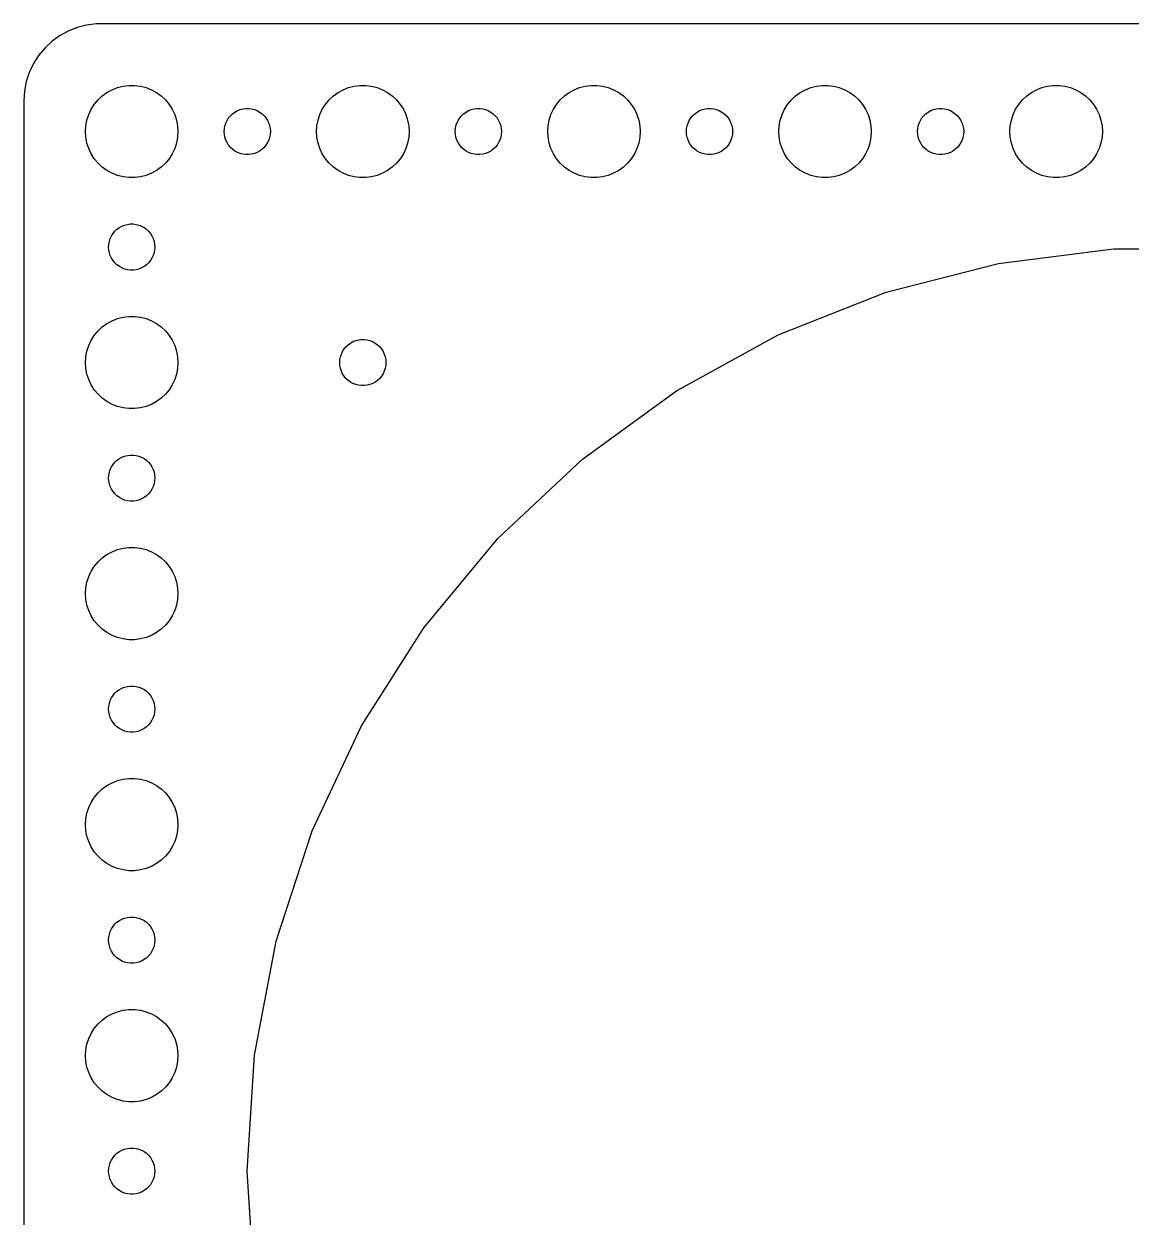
# Model space of a CAD drawing. Header units: metres. Extents: x -74 to 74, y -74 to 74.
# Drawn here: x -74.5 to -2.6, y -3 to 74.5 of the extents above; entities that cross this region are included whole.
import ezdxf

# ---------------------------------------------------------------- set-up
doc = ezdxf.new("R2010")
doc.units = ezdxf.units.M

msp = doc.modelspace()

# ---------------------------------------------------------------- linework, layer by layer
for p, q in [((-70.4369, 74.4114), (-71.0451, 74.2553)), ((-69.8139, 74.4901), (-70.4369, 74.4114)), ((69.8139, 74.4901), (-69.8139, 74.4901)), ((-72.1791, 73.7216), (-72.6871, 73.3526)), ((-71.6289, 74.0241), (-72.1791, 73.7216)), ((-71.0451, 74.2553), (-71.6289, 74.0241)), ((-73.1448, 72.9227), (-73.5451, 72.4389)), ((-72.6871, 73.3526), (-73.1448, 72.9227)), ((-73.5451, 72.4389), (-73.8815, 71.9088)), ((-74.1489, 71.3406), (-74.3429, 70.7434)), ((-73.8815, 71.9088), (-74.1489, 71.3406)), ((-74.3429, 70.7434), (-74.4606, 70.1267)), ((-74.4606, 70.1267), (-74.5, 69.5)), ((-69.6869, 69.5536), (-69.4123, 69.8115)), ((-69.4123, 69.8115), (-69.1075, 70.033)), ((-69.1075, 70.033), (-68.7773, 70.2145)), ((-68.7773, 70.2145), (-68.427, 70.3532)), ((-68.427, 70.3532), (-68.0621, 70.4469)), ((-68.0621, 70.4469), (-67.6884, 70.4941)), ((-67.6884, 70.4941), (-67.3116, 70.4941)), ((-67.3116, 70.4941), (-66.9379, 70.4469)), ((-66.9379, 70.4469), (-66.573, 70.3532)), ((-66.573, 70.3532), (-66.2227, 70.2145)), ((-66.2227, 70.2145), (-65.8925, 70.033)), ((-65.8925, 70.033), (-65.5877, 69.8115)), ((-65.5877, 69.8115), (-65.3131, 69.5536)), ((-54.6869, 69.5536), (-54.4123, 69.8115)), ((-54.4123, 69.8115), (-54.1075, 70.033)), ((-54.1075, 70.033), (-53.7773, 70.2145)), ((-53.7773, 70.2145), (-53.427, 70.3532)), ((-53.427, 70.3532), (-53.0621, 70.4469)), ((-53.0621, 70.4469), (-52.6884, 70.4941)), ((-52.6884, 70.4941), (-52.3116, 70.4941)), ((-52.3116, 70.4941), (-51.9379, 70.4469)), ((-51.9379, 70.4469), (-51.5729, 70.3532)), ((-51.5729, 70.3532), (-51.2227, 70.2145)), ((-51.2227, 70.2145), (-50.8925, 70.033)), ((-50.8925, 70.033), (-50.5877, 69.8115)), ((-50.5877, 69.8115), (-50.3131, 69.5536)), ((-39.6869, 69.5536), (-39.4123, 69.8115)), ((-39.4123, 69.8115), (-39.1075, 70.033)), ((-39.1075, 70.033), (-38.7773, 70.2145)), ((-38.7773, 70.2145), (-38.427, 70.3532)), ((-38.427, 70.3532), (-38.0621, 70.4469)), ((-38.0621, 70.4469), (-37.6884, 70.4941)), ((-37.6884, 70.4941), (-37.3116, 70.4941)), ((-37.3116, 70.4941), (-36.9379, 70.4469)), ((-36.9379, 70.4469), (-36.5729, 70.3532)), ((-36.5729, 70.3532), (-36.2227, 70.2145)), ((-36.2227, 70.2145), (-35.8925, 70.033)), ((-35.8925, 70.033), (-35.5877, 69.8115)), ((-35.5877, 69.8115), (-35.3131, 69.5536)), ((-24.6869, 69.5536), (-24.4123, 69.8115)), ((-24.4123, 69.8115), (-24.1075, 70.033)), ((-24.1075, 70.033), (-23.7773, 70.2145)), ((-23.7773, 70.2145), (-23.427, 70.3532)), ((-23.427, 70.3532), (-23.0621, 70.4469)), ((-23.0621, 70.4469), (-22.6884, 70.4941)), ((-22.6884, 70.4941), (-22.3116, 70.4941)), ((-22.3116, 70.4941), (-21.9379, 70.4469)), ((-21.9379, 70.4469), (-21.5729, 70.3532)), ((-21.5729, 70.3532), (-21.2227, 70.2145)), ((-21.2227, 70.2145), (-20.8925, 70.033)), ((-20.8925, 70.033), (-20.5877, 69.8115)), ((-20.5877, 69.8115), (-20.3131, 69.5536)), ((-9.6869, 69.5536), (-9.41226, 69.8115)), ((-9.41226, 69.8115), (-9.10747, 70.033)), ((-9.10747, 70.033), (-8.77733, 70.2145)), ((-8.77733, 70.2145), (-8.42705, 70.3532)), ((-8.42705, 70.3532), (-8.06213, 70.4469)), ((-8.06213, 70.4469), (-7.68837, 70.4941)), ((-7.68837, 70.4941), (-7.31161, 70.4941)), ((-7.31161, 70.4941), (-6.93785, 70.4469)), ((-6.93785, 70.4469), (-6.57294, 70.3532)), ((-6.57294, 70.3532), (-6.22266, 70.2145)), ((-6.22266, 70.2145), (-5.89252, 70.033)), ((-5.89252, 70.033), (-5.58772, 69.8115)), ((-5.58772, 69.8115), (-5.31308, 69.5536)), ((-74.5, 69.5), (-74.5, -69.5)), ((-70.1289, 68.9453), (-69.927, 69.2634)), ((-69.927, 69.2634), (-69.6869, 69.5536)), ((-65.3131, 69.5536), (-65.073, 69.2634)), ((-65.073, 69.2634), (-64.8711, 68.9453)), ((-60.4635, 68.9266), (-60.2811, 68.9734)), ((-60.2811, 68.9734), (-60.0942, 68.997)), ((-60.0942, 68.997), (-59.9058, 68.997)), ((-59.9058, 68.997), (-59.7189, 68.9734)), ((-59.7189, 68.9734), (-59.5365, 68.9266)), ((-55.1289, 68.9453), (-54.927, 69.2634)), ((-54.927, 69.2634), (-54.6869, 69.5536)), ((-50.3131, 69.5536), (-50.0729, 69.2634)), ((-50.0729, 69.2634), (-49.8711, 68.9453)), ((-45.4635, 68.9266), (-45.2811, 68.9734)), ((-45.2811, 68.9734), (-45.0942, 68.997)), ((-45.0942, 68.997), (-44.9058, 68.997)), ((-44.9058, 68.997), (-44.7189, 68.9734)), ((-44.7189, 68.9734), (-44.5365, 68.9266)), ((-40.1289, 68.9453), (-39.927, 69.2634)), ((-39.927, 69.2634), (-39.6869, 69.5536)), ((-35.3131, 69.5536), (-35.0729, 69.2634)), ((-35.0729, 69.2634), (-34.8711, 68.9453)), ((-30.4635, 68.9266), (-30.2811, 68.9734)), ((-30.2811, 68.9734), (-30.0942, 68.997)), ((-30.0942, 68.997), (-29.9058, 68.997)), ((-29.9058, 68.997), (-29.7189, 68.9734)), ((-29.7189, 68.9734), (-29.5365, 68.9266)), ((-25.1289, 68.9453), (-24.927, 69.2634)), ((-24.927, 69.2634), (-24.6869, 69.5536)), ((-20.3131, 69.5536), (-20.0729, 69.2634)), ((-20.0729, 69.2634), (-19.8711, 68.9453)), ((-15.4635, 68.9266), (-15.2811, 68.9734)), ((-15.2811, 68.9734), (-15.0942, 68.997)), ((-15.0942, 68.997), (-14.9058, 68.997)), ((-14.9058, 68.997), (-14.7189, 68.9734)), ((-14.7189, 68.9734), (-14.5365, 68.9266)), ((-10.1289, 68.9453), (-9.92705, 69.2634)), ((-9.92705, 69.2634), (-9.6869, 69.5536)), ((-5.31308, 69.5536), (-5.07294, 69.2634)), ((-5.07294, 69.2634), (-4.87108, 68.9453)), ((-70.4763, 67.876), (-70.4057, 68.2461)), ((-70.4057, 68.2461), (-70.2893, 68.6044)), ((-70.2893, 68.6044), (-70.1289, 68.9453)), ((-64.8711, 68.9453), (-64.7107, 68.6044)), ((-64.7107, 68.6044), (-64.5943, 68.2461)), ((-64.5943, 68.2461), (-64.5237, 67.876)), ((-61.3947, 68.0522), (-61.3145, 68.2226)), ((-61.3145, 68.2226), (-61.2135, 68.3817)), ((-61.2135, 68.3817), (-61.0934, 68.5268)), ((-61.0934, 68.5268), (-60.9561, 68.6558)), ((-60.9561, 68.6558), (-60.8037, 68.7665)), ((-60.8037, 68.7665), (-60.6387, 68.8572)), ((-60.6387, 68.8572), (-60.4635, 68.9266)), ((-59.5365, 68.9266), (-59.3613, 68.8572)), ((-59.3613, 68.8572), (-59.1963, 68.7665)), ((-59.1963, 68.7665), (-59.0439, 68.6558)), ((-59.0439, 68.6558), (-58.9065, 68.5268)), ((-58.9065, 68.5268), (-58.7865, 68.3817)), ((-58.7865, 68.3817), (-58.6855, 68.2226)), ((-58.6855, 68.2226), (-58.6053, 68.0522)), ((-55.4763, 67.876), (-55.4057, 68.2461)), ((-55.4057, 68.2461), (-55.2893, 68.6044)), ((-55.2893, 68.6044), (-55.1289, 68.9453)), ((-49.8711, 68.9453), (-49.7107, 68.6044)), ((-49.7107, 68.6044), (-49.5942, 68.2461)), ((-49.5942, 68.2461), (-49.5237, 67.876)), ((-46.3947, 68.0522), (-46.3145, 68.2226)), ((-46.3145, 68.2226), (-46.2135, 68.3817)), ((-46.2135, 68.3817), (-46.0934, 68.5268)), ((-46.0934, 68.5268), (-45.9561, 68.6558)), ((-45.9561, 68.6558), (-45.8037, 68.7665)), ((-45.8037, 68.7665), (-45.6387, 68.8572)), ((-45.6387, 68.8572), (-45.4635, 68.9266)), ((-44.5365, 68.9266), (-44.3613, 68.8572)), ((-44.3613, 68.8572), (-44.1963, 68.7665)), ((-44.1963, 68.7665), (-44.0439, 68.6558)), ((-44.0439, 68.6558), (-43.9065, 68.5268)), ((-43.9065, 68.5268), (-43.7865, 68.3817)), ((-43.7865, 68.3817), (-43.6855, 68.2226)), ((-43.6855, 68.2226), (-43.6053, 68.0522)), ((-40.4763, 67.876), (-40.4057, 68.2461)), ((-40.4057, 68.2461), (-40.2893, 68.6044)), ((-40.2893, 68.6044), (-40.1289, 68.9453)), ((-34.8711, 68.9453), (-34.7107, 68.6044)), ((-34.7107, 68.6044), (-34.5942, 68.2461)), ((-34.5942, 68.2461), (-34.5237, 67.876)), ((-31.3947, 68.0522), (-31.3145, 68.2226)), ((-31.3145, 68.2226), (-31.2135, 68.3817)), ((-31.2135, 68.3817), (-31.0934, 68.5268)), ((-31.0934, 68.5268), (-30.9561, 68.6558)), ((-30.9561, 68.6558), (-30.8037, 68.7665)), ((-30.8037, 68.7665), (-30.6387, 68.8572)), ((-30.6387, 68.8572), (-30.4635, 68.9266)), ((-29.5365, 68.9266), (-29.3613, 68.8572)), ((-29.3613, 68.8572), (-29.1963, 68.7665)), ((-29.1963, 68.7665), (-29.0439, 68.6558)), ((-29.0439, 68.6558), (-28.9065, 68.5268)), ((-28.9065, 68.5268), (-28.7865, 68.3817)), ((-28.7865, 68.3817), (-28.6855, 68.2226)), ((-28.6855, 68.2226), (-28.6053, 68.0522)), ((-25.4763, 67.876), (-25.4057, 68.2461)), ((-25.4057, 68.2461), (-25.2893, 68.6044)), ((-25.2893, 68.6044), (-25.1289, 68.9453)), ((-19.8711, 68.9453), (-19.7107, 68.6044)), ((-19.7107, 68.6044), (-19.5942, 68.2461)), ((-19.5942, 68.2461), (-19.5237, 67.876)), ((-16.3947, 68.0522), (-16.3145, 68.2226)), ((-16.3145, 68.2226), (-16.2135, 68.3817)), ((-16.2135, 68.3817), (-16.0934, 68.5268)), ((-16.0934, 68.5268), (-15.9561, 68.6558)), ((-15.9561, 68.6558), (-15.8037, 68.7665)), ((-15.8037, 68.7665), (-15.6387, 68.8572)), ((-15.6387, 68.8572), (-15.4635, 68.9266)), ((-14.5365, 68.9266), (-14.3613, 68.8572)), ((-14.3613, 68.8572), (-14.1963, 68.7665)), ((-14.1963, 68.7665), (-14.0439, 68.6558)), ((-14.0439, 68.6558), (-13.9065, 68.5268)), ((-13.9065, 68.5268), (-13.7865, 68.3817)), ((-13.7865, 68.3817), (-13.6855, 68.2226)), ((-13.6855, 68.2226), (-13.6053, 68.0522)), ((-10.4763, 67.876), (-10.4057, 68.2461)), ((-10.4057, 68.2461), (-10.2893, 68.6044)), ((-10.2893, 68.6044), (-10.1289, 68.9453)), ((-4.87108, 68.9453), (-4.71066, 68.6044)), ((-4.71066, 68.6044), (-4.59424, 68.2461)), ((-4.59424, 68.2461), (-4.52365, 67.876)), ((-70.5, 67.5), (-70.4763, 67.876)), ((-70.4763, 67.124), (-70.5, 67.5)), ((-64.5237, 67.876), (-64.5, 67.5)), ((-64.5, 67.5), (-64.5237, 67.124)), ((-61.5, 67.5), (-61.4882, 67.688)), ((-61.4882, 67.312), (-61.5, 67.5)), ((-61.4882, 67.688), (-61.4529, 67.873)), ((-61.4529, 67.873), (-61.3947, 68.0522)), ((-58.6053, 68.0522), (-58.5471, 67.873)), ((-58.5471, 67.873), (-58.5118, 67.688)), ((-58.5118, 67.688), (-58.5, 67.5)), ((-58.5, 67.5), (-58.5118, 67.312)), ((-55.5, 67.5), (-55.4763, 67.876)), ((-55.4763, 67.124), (-55.5, 67.5)), ((-49.5237, 67.876), (-49.5, 67.5)), ((-49.5, 67.5), (-49.5237, 67.124)), ((-46.5, 67.5), (-46.4882, 67.688)), ((-46.4882, 67.312), (-46.5, 67.5)), ((-46.4882, 67.688), (-46.4529, 67.873)), ((-46.4529, 67.873), (-46.3947, 68.0522)), ((-43.6053, 68.0522), (-43.5471, 67.873)), ((-43.5471, 67.873), (-43.5118, 67.688)), ((-43.5118, 67.688), (-43.5, 67.5)), ((-43.5, 67.5), (-43.5118, 67.312)), ((-40.5, 67.5), (-40.4763, 67.876)), ((-40.4763, 67.124), (-40.5, 67.5)), ((-34.5237, 67.876), (-34.5, 67.5)), ((-34.5, 67.5), (-34.5237, 67.124)), ((-31.5, 67.5), (-31.4882, 67.688)), ((-31.4882, 67.312), (-31.5, 67.5)), ((-31.4882, 67.688), (-31.4529, 67.873)), ((-31.4529, 67.873), (-31.3947, 68.0522)), ((-28.6053, 68.0522), (-28.5471, 67.873)), ((-28.5471, 67.873), (-28.5118, 67.688)), ((-28.5118, 67.688), (-28.5, 67.5)), ((-28.5, 67.5), (-28.5118, 67.312)), ((-25.5, 67.5), (-25.4763, 67.876)), ((-25.4763, 67.124), (-25.5, 67.5)), ((-19.5237, 67.876), (-19.5, 67.5)), ((-19.5, 67.5), (-19.5237, 67.124)), ((-16.5, 67.5), (-16.4882, 67.688)), ((-16.4882, 67.312), (-16.5, 67.5)), ((-16.4882, 67.688), (-16.4529, 67.873)), ((-16.4529, 67.873), (-16.3947, 68.0522)), ((-13.6053, 68.0522), (-13.5471, 67.873)), ((-13.5471, 67.873), (-13.5118, 67.688)), ((-13.5118, 67.688), (-13.5, 67.5)), ((-13.5, 67.5), (-13.5118, 67.312)), ((-10.5, 67.5), (-10.4763, 67.876)), ((-10.4763, 67.124), (-10.5, 67.5)), ((-4.52365, 67.876), (-4.5, 67.5)), ((-4.5, 67.5), (-4.52365, 67.124)), ((-70.4057, 66.7539), (-70.4763, 67.124)), ((-70.2893, 66.3956), (-70.4057, 66.7539)), ((-64.5943, 66.7539), (-64.7107, 66.3956)), ((-64.5237, 67.124), (-64.5943, 66.7539)), ((-61.4529, 67.127), (-61.4882, 67.312)), ((-61.3947, 66.9478), (-61.4529, 67.127)), ((-61.3145, 66.7774), (-61.3947, 66.9478)), ((-61.2135, 66.6183), (-61.3145, 66.7774)), ((-58.6855, 66.7774), (-58.7865, 66.6183)), ((-58.6053, 66.9478), (-58.6855, 66.7774)), ((-58.5471, 67.127), (-58.6053, 66.9478)), ((-58.5118, 67.312), (-58.5471, 67.127)), ((-55.4057, 66.7539), (-55.4763, 67.124)), ((-55.2893, 66.3956), (-55.4057, 66.7539)), ((-49.5942, 66.7539), (-49.7107, 66.3956)), ((-49.5237, 67.124), (-49.5942, 66.7539)), ((-46.4529, 67.127), (-46.4882, 67.312)), ((-46.3947, 66.9478), (-46.4529, 67.127)), ((-46.3145, 66.7774), (-46.3947, 66.9478)), ((-46.2135, 66.6183), (-46.3145, 66.7774)), ((-43.6855, 66.7774), (-43.7865, 66.6183)), ((-43.6053, 66.9478), (-43.6855, 66.7774)), ((-43.5471, 67.127), (-43.6053, 66.9478)), ((-43.5118, 67.312), (-43.5471, 67.127)), ((-40.4057, 66.7539), (-40.4763, 67.124)), ((-40.2893, 66.3956), (-40.4057, 66.7539)), ((-34.5942, 66.7539), (-34.7107, 66.3956)), ((-34.5237, 67.124), (-34.5942, 66.7539)), ((-31.4529, 67.127), (-31.4882, 67.312)), ((-31.3947, 66.9478), (-31.4529, 67.127)), ((-31.3145, 66.7774), (-31.3947, 66.9478)), ((-31.2135, 66.6183), (-31.3145, 66.7774)), ((-28.6855, 66.7774), (-28.7865, 66.6183)), ((-28.6053, 66.9478), (-28.6855, 66.7774)), ((-28.5471, 67.127), (-28.6053, 66.9478)), ((-28.5118, 67.312), (-28.5471, 67.127)), ((-25.4057, 66.7539), (-25.4763, 67.124)), ((-25.2893, 66.3956), (-25.4057, 66.7539)), ((-19.5942, 66.7539), (-19.7107, 66.3956)), ((-19.5237, 67.124), (-19.5942, 66.7539)), ((-16.4529, 67.127), (-16.4882, 67.312)), ((-16.3947, 66.9478), (-16.4529, 67.127)), ((-16.3145, 66.7774), (-16.3947, 66.9478)), ((-16.2135, 66.6183), (-16.3145, 66.7774)), ((-13.6855, 66.7774), (-13.7865, 66.6183)), ((-13.6053, 66.9478), (-13.6855, 66.7774)), ((-13.5471, 67.127), (-13.6053, 66.9478)), ((-13.5118, 67.312), (-13.5471, 67.127)), ((-10.4057, 66.7539), (-10.4763, 67.124)), ((-10.2893, 66.3956), (-10.4057, 66.7539)), ((-4.59424, 66.7539), (-4.71066, 66.3956)), ((-4.52365, 67.124), (-4.59424, 66.7539)), ((-70.1289, 66.0547), (-70.2893, 66.3956)), ((-69.927, 65.7366), (-70.1289, 66.0547)), ((-64.8711, 66.0547), (-65.073, 65.7366)), ((-64.7107, 66.3956), (-64.8711, 66.0547)), ((-61.0934, 66.4732), (-61.2135, 66.6183)), ((-60.9561, 66.3442), (-61.0934, 66.4732)), ((-60.8037, 66.2335), (-60.9561, 66.3442)), ((-60.6387, 66.1428), (-60.8037, 66.2335)), ((-60.4635, 66.0734), (-60.6387, 66.1428)), ((-60.2811, 66.0266), (-60.4635, 66.0734)), ((-60.0942, 66.003), (-60.2811, 66.0266)), ((-59.9058, 66.003), (-60.0942, 66.003)), ((-59.7189, 66.0266), (-59.9058, 66.003)), ((-59.5365, 66.0734), (-59.7189, 66.0266)), ((-59.3613, 66.1428), (-59.5365, 66.0734)), ((-59.1963, 66.2335), (-59.3613, 66.1428)), ((-59.0439, 66.3442), (-59.1963, 66.2335)), ((-58.9065, 66.4732), (-59.0439, 66.3442)), ((-58.7865, 66.6183), (-58.9065, 66.4732)), ((-55.1289, 66.0547), (-55.2893, 66.3956)), ((-54.927, 65.7366), (-55.1289, 66.0547)), ((-49.8711, 66.0547), (-50.0729, 65.7366)), ((-49.7107, 66.3956), (-49.8711, 66.0547)), ((-46.0934, 66.4732), (-46.2135, 66.6183)), ((-45.9561, 66.3442), (-46.0934, 66.4732)), ((-45.8037, 66.2335), (-45.9561, 66.3442)), ((-45.6387, 66.1428), (-45.8037, 66.2335)), ((-45.4635, 66.0734), (-45.6387, 66.1428)), ((-45.2811, 66.0266), (-45.4635, 66.0734)), ((-45.0942, 66.003), (-45.2811, 66.0266)), ((-44.9058, 66.003), (-45.0942, 66.003)), ((-44.7189, 66.0266), (-44.9058, 66.003)), ((-44.5365, 66.0734), (-44.7189, 66.0266)), ((-44.3613, 66.1428), (-44.5365, 66.0734)), ((-44.1963, 66.2335), (-44.3613, 66.1428)), ((-44.0439, 66.3442), (-44.1963, 66.2335)), ((-43.9065, 66.4732), (-44.0439, 66.3442)), ((-43.7865, 66.6183), (-43.9065, 66.4732)), ((-40.1289, 66.0547), (-40.2893, 66.3956)), ((-39.927, 65.7366), (-40.1289, 66.0547)), ((-34.8711, 66.0547), (-35.0729, 65.7366)), ((-34.7107, 66.3956), (-34.8711, 66.0547)), ((-31.0934, 66.4732), (-31.2135, 66.6183)), ((-30.9561, 66.3442), (-31.0934, 66.4732)), ((-30.8037, 66.2335), (-30.9561, 66.3442)), ((-30.6387, 66.1428), (-30.8037, 66.2335)), ((-30.4635, 66.0734), (-30.6387, 66.1428)), ((-30.2811, 66.0266), (-30.4635, 66.0734)), ((-30.0942, 66.003), (-30.2811, 66.0266)), ((-29.9058, 66.003), (-30.0942, 66.003)), ((-29.7189, 66.0266), (-29.9058, 66.003)), ((-29.5365, 66.0734), (-29.7189, 66.0266)), ((-29.3613, 66.1428), (-29.5365, 66.0734)), ((-29.1963, 66.2335), (-29.3613, 66.1428)), ((-29.0439, 66.3442), (-29.1963, 66.2335)), ((-28.9065, 66.4732), (-29.0439, 66.3442)), ((-28.7865, 66.6183), (-28.9065, 66.4732)), ((-25.1289, 66.0547), (-25.2893, 66.3956)), ((-24.927, 65.7366), (-25.1289, 66.0547)), ((-19.8711, 66.0547), (-20.0729, 65.7366)), ((-19.7107, 66.3956), (-19.8711, 66.0547)), ((-16.0934, 66.4732), (-16.2135, 66.6183)), ((-15.9561, 66.3442), (-16.0934, 66.4732)), ((-15.8037, 66.2335), (-15.9561, 66.3442)), ((-15.6387, 66.1428), (-15.8037, 66.2335)), ((-15.4635, 66.0734), (-15.6387, 66.1428)), ((-15.2811, 66.0266), (-15.4635, 66.0734)), ((-15.0942, 66.003), (-15.2811, 66.0266)), ((-14.9058, 66.003), (-15.0942, 66.003)), ((-14.7189, 66.0266), (-14.9058, 66.003)), ((-14.5365, 66.0734), (-14.7189, 66.0266)), ((-14.3613, 66.1428), (-14.5365, 66.0734)), ((-14.1963, 66.2335), (-14.3613, 66.1428)), ((-14.0439, 66.3442), (-14.1963, 66.2335)), ((-13.9065, 66.4732), (-14.0439, 66.3442)), ((-13.7865, 66.6183), (-13.9065, 66.4732)), ((-10.1289, 66.0547), (-10.2893, 66.3956)), ((-9.92705, 65.7366), (-10.1289, 66.0547)), ((-4.87108, 66.0547), (-5.07294, 65.7366)), ((-4.71066, 66.3956), (-4.87108, 66.0547)), ((-69.6869, 65.4464), (-69.927, 65.7366)), ((-69.4123, 65.1885), (-69.6869, 65.4464)), ((-69.1075, 64.967), (-69.4123, 65.1885)), ((-65.5877, 65.1885), (-65.8925, 64.967)), ((-65.3131, 65.4464), (-65.5877, 65.1885)), ((-65.073, 65.7366), (-65.3131, 65.4464)), ((-54.6869, 65.4464), (-54.927, 65.7366)), ((-54.4123, 65.1885), (-54.6869, 65.4464)), ((-54.1075, 64.967), (-54.4123, 65.1885)), ((-50.5877, 65.1885), (-50.8925, 64.967)), ((-50.3131, 65.4464), (-50.5877, 65.1885)), ((-50.0729, 65.7366), (-50.3131, 65.4464)), ((-39.6869, 65.4464), (-39.927, 65.7366)), ((-39.4123, 65.1885), (-39.6869, 65.4464)), ((-39.1075, 64.967), (-39.4123, 65.1885)), ((-35.5877, 65.1885), (-35.8925, 64.967)), ((-35.3131, 65.4464), (-35.5877, 65.1885)), ((-35.0729, 65.7366), (-35.3131, 65.4464)), ((-24.6869, 65.4464), (-24.927, 65.7366)), ((-24.4123, 65.1885), (-24.6869, 65.4464)), ((-24.1075, 64.967), (-24.4123, 65.1885)), ((-20.5877, 65.1885), (-20.8925, 64.967)), ((-20.3131, 65.4464), (-20.5877, 65.1885)), ((-20.0729, 65.7366), (-20.3131, 65.4464)), ((-9.6869, 65.4464), (-9.92705, 65.7366)), ((-9.41226, 65.1885), (-9.6869, 65.4464)), ((-9.10747, 64.967), (-9.41226, 65.1885)), ((-5.58772, 65.1885), (-5.89252, 64.967)), ((-5.31308, 65.4464), (-5.58772, 65.1885)), ((-5.07294, 65.7366), (-5.31308, 65.4464)), ((-68.7773, 64.7855), (-69.1075, 64.967)), ((-68.427, 64.6468), (-68.7773, 64.7855)), ((-68.0621, 64.5531), (-68.427, 64.6468)), ((-67.6884, 64.5059), (-68.0621, 64.5531)), ((-67.3116, 64.5059), (-67.6884, 64.5059)), ((-66.9379, 64.5531), (-67.3116, 64.5059)), ((-66.573, 64.6468), (-66.9379, 64.5531)), ((-66.2227, 64.7855), (-66.573, 64.6468)), ((-65.8925, 64.967), (-66.2227, 64.7855)), ((-53.7773, 64.7855), (-54.1075, 64.967)), ((-53.427, 64.6468), (-53.7773, 64.7855)), ((-53.0621, 64.5531), (-53.427, 64.6468)), ((-52.6884, 64.5059), (-53.0621, 64.5531)), ((-52.3116, 64.5059), (-52.6884, 64.5059)), ((-51.9379, 64.5531), (-52.3116, 64.5059)), ((-51.5729, 64.6468), (-51.9379, 64.5531)), ((-51.2227, 64.7855), (-51.5729, 64.6468)), ((-50.8925, 64.967), (-51.2227, 64.7855)), ((-38.7773, 64.7855), (-39.1075, 64.967)), ((-38.427, 64.6468), (-38.7773, 64.7855)), ((-38.0621, 64.5531), (-38.427, 64.6468)), ((-37.6884, 64.5059), (-38.0621, 64.5531)), ((-37.3116, 64.5059), (-37.6884, 64.5059)), ((-36.9379, 64.5531), (-37.3116, 64.5059)), ((-36.5729, 64.6468), (-36.9379, 64.5531)), ((-36.2227, 64.7855), (-36.5729, 64.6468)), ((-35.8925, 64.967), (-36.2227, 64.7855)), ((-23.7773, 64.7855), (-24.1075, 64.967)), ((-23.427, 64.6468), (-23.7773, 64.7855)), ((-23.0621, 64.5531), (-23.427, 64.6468)), ((-22.6884, 64.5059), (-23.0621, 64.5531)), ((-22.3116, 64.5059), (-22.6884, 64.5059)), ((-21.9379, 64.5531), (-22.3116, 64.5059)), ((-21.5729, 64.6468), (-21.9379, 64.5531)), ((-21.2227, 64.7855), (-21.5729, 64.6468)), ((-20.8925, 64.967), (-21.2227, 64.7855)), ((-8.77733, 64.7855), (-9.10747, 64.967)), ((-8.42705, 64.6468), (-8.77733, 64.7855)), ((-8.06213, 64.5531), (-8.42705, 64.6468)), ((-7.68837, 64.5059), (-8.06213, 64.5531)), ((-7.31161, 64.5059), (-7.68837, 64.5059)), ((-6.93785, 64.5531), (-7.31161, 64.5059)), ((-6.57294, 64.6468), (-6.93785, 64.5531)), ((-6.22266, 64.7855), (-6.57294, 64.6468)), ((-5.89252, 64.967), (-6.22266, 64.7855)), ((-68.4561, 61.1558), (-68.3037, 61.2665)), ((-68.3037, 61.2665), (-68.1387, 61.3572)), ((-68.1387, 61.3572), (-67.9635, 61.4266)), ((-67.9635, 61.4266), (-67.7811, 61.4734)), ((-67.7811, 61.4734), (-67.5942, 61.497)), ((-67.5942, 61.497), (-67.4058, 61.497)), ((-67.4058, 61.497), (-67.2189, 61.4734)), ((-67.2189, 61.4734), (-67.0365, 61.4266)), ((-67.0365, 61.4266), (-66.8613, 61.3572)), ((-66.8613, 61.3572), (-66.6963, 61.2665)), ((-66.6963, 61.2665), (-66.5439, 61.1558)), ((-68.9529, 60.373), (-68.8947, 60.5522)), ((-68.8947, 60.5522), (-68.8145, 60.7226)), ((-68.8145, 60.7226), (-68.7135, 60.8817)), ((-68.7135, 60.8817), (-68.5934, 61.0268)), ((-68.5934, 61.0268), (-68.4561, 61.1558)), ((-66.5439, 61.1558), (-66.4065, 61.0268)), ((-66.4065, 61.0268), (-66.2865, 60.8817)), ((-66.2865, 60.8817), (-66.1855, 60.7226)), ((-66.1855, 60.7226), (-66.1053, 60.5522)), ((-66.1053, 60.5522), (-66.0471, 60.373)), ((-69, 60), (-68.9882, 60.188)), ((-68.9882, 59.812), (-69, 60)), ((-68.9882, 60.188), (-68.9529, 60.373)), ((-68.9529, 59.627), (-68.9882, 59.812)), ((-66.0471, 60.373), (-66.0118, 60.188)), ((-66.0118, 59.812), (-66.0471, 59.627)), ((-66.0118, 60.188), (-66, 60)), ((-66, 60), (-66.0118, 59.812)), ((-11.2429, 58.9372), (-3.76743, 59.8816)), ((-3.76743, 59.8816), (3.76743, 59.8816)), ((-68.8947, 59.4478), (-68.9529, 59.627)), ((-68.8145, 59.2774), (-68.8947, 59.4478)), ((-68.7135, 59.1183), (-68.8145, 59.2774)), ((-68.5934, 58.9732), (-68.7135, 59.1183)), ((-68.4561, 58.8442), (-68.5934, 58.9732)), ((-66.4065, 58.9732), (-66.5439, 58.8442)), ((-66.2865, 59.1183), (-66.4065, 58.9732)), ((-66.1855, 59.2774), (-66.2865, 59.1183)), ((-66.1053, 59.4478), (-66.1855, 59.2774)), ((-66.0471, 59.627), (-66.1053, 59.4478)), ((-18.541, 57.0634), (-11.2429, 58.9372)), ((-68.3037, 58.7335), (-68.4561, 58.8442)), ((-68.1387, 58.6428), (-68.3037, 58.7335)), ((-67.9635, 58.5734), (-68.1387, 58.6428)), ((-67.7811, 58.5266), (-67.9635, 58.5734)), ((-67.5942, 58.503), (-67.7811, 58.5266)), ((-67.4058, 58.503), (-67.5942, 58.503)), ((-67.2189, 58.5266), (-67.4058, 58.503)), ((-67.0365, 58.5734), (-67.2189, 58.5266)), ((-66.8613, 58.6428), (-67.0365, 58.5734)), ((-66.6963, 58.7335), (-66.8613, 58.6428)), ((-66.5439, 58.8442), (-66.6963, 58.7335)), ((-25.5468, 54.2896), (-18.541, 57.0634)), ((-69.4123, 54.8115), (-69.1075, 55.033)), ((-69.1075, 55.033), (-68.7773, 55.2145)), ((-68.7773, 55.2145), (-68.427, 55.3532)), ((-68.427, 55.3532), (-68.0621, 55.4469)), ((-68.0621, 55.4469), (-67.6884, 55.4941)), ((-67.6884, 55.4941), (-67.3116, 55.4941)), ((-67.3116, 55.4941), (-66.9379, 55.4469)), ((-66.9379, 55.4469), (-66.573, 55.3532)), ((-66.573, 55.3532), (-66.2227, 55.2145)), ((-66.2227, 55.2145), (-65.8925, 55.033)), ((-65.8925, 55.033), (-65.5877, 54.8115)), ((-70.1289, 53.9453), (-69.927, 54.2634)), ((-69.927, 54.2634), (-69.6869, 54.5536)), ((-69.6869, 54.5536), (-69.4123, 54.8115)), ((-65.5877, 54.8115), (-65.3131, 54.5536)), ((-65.3131, 54.5536), (-65.073, 54.2634)), ((-65.073, 54.2634), (-64.8711, 53.9453)), ((-32.1496, 50.6597), (-25.5468, 54.2896)), ((-70.4057, 53.2461), (-70.2893, 53.6044)), ((-70.2893, 53.6044), (-70.1289, 53.9453)), ((-64.8711, 53.9453), (-64.7107, 53.6044)), ((-64.7107, 53.6044), (-64.5943, 53.2461)), ((-53.7135, 53.3817), (-53.5934, 53.5268)), ((-53.5934, 53.5268), (-53.4561, 53.6558)), ((-53.4561, 53.6558), (-53.3037, 53.7665)), ((-53.3037, 53.7665), (-53.1387, 53.8572)), ((-53.1387, 53.8572), (-52.9635, 53.9266)), ((-52.9635, 53.9266), (-52.7811, 53.9734)), ((-52.7811, 53.9734), (-52.5942, 53.997)), ((-52.5942, 53.997), (-52.4058, 53.997)), ((-52.4058, 53.997), (-52.2189, 53.9734)), ((-52.2189, 53.9734), (-52.0365, 53.9266)), ((-52.0365, 53.9266), (-51.8613, 53.8572)), ((-51.8613, 53.8572), (-51.6963, 53.7665)), ((-51.6963, 53.7665), (-51.5439, 53.6558)), ((-51.5439, 53.6558), (-51.4065, 53.5268)), ((-51.4065, 53.5268), (-51.2865, 53.3817)), ((-70.5, 52.5), (-70.4763, 52.876)), ((-70.4763, 52.876), (-70.4057, 53.2461)), ((-64.5943, 53.2461), (-64.5237, 52.876)), ((-64.5237, 52.876), (-64.5, 52.5)), ((-54, 52.5), (-53.9882, 52.688)), ((-53.9882, 52.688), (-53.9529, 52.873)), ((-53.9529, 52.873), (-53.8947, 53.0522)), ((-53.8947, 53.0522), (-53.8145, 53.2226)), ((-53.8145, 53.2226), (-53.7135, 53.3817)), ((-51.2865, 53.3817), (-51.1855, 53.2226)), ((-51.1855, 53.2226), (-51.1053, 53.0522)), ((-51.1053, 53.0522), (-51.0471, 52.873)), ((-51.0471, 52.873), (-51.0118, 52.688)), ((-51.0118, 52.688), (-51, 52.5)), ((-70.4763, 52.124), (-70.5, 52.5)), ((-70.4057, 51.7539), (-70.4763, 52.124)), ((-64.5237, 52.124), (-64.5943, 51.7539)), ((-64.5, 52.5), (-64.5237, 52.124)), ((-53.9882, 52.312), (-54, 52.5)), ((-53.9529, 52.127), (-53.9882, 52.312)), ((-53.8947, 51.9478), (-53.9529, 52.127)), ((-53.8145, 51.7774), (-53.8947, 51.9478)), ((-51.1053, 51.9478), (-51.1855, 51.7774)), ((-51.0471, 52.127), (-51.1053, 51.9478)), ((-51.0118, 52.312), (-51.0471, 52.127)), ((-51, 52.5), (-51.0118, 52.312)), ((-70.2893, 51.3956), (-70.4057, 51.7539)), ((-70.1289, 51.0547), (-70.2893, 51.3956)), ((-64.7107, 51.3956), (-64.8711, 51.0547)), ((-64.5943, 51.7539), (-64.7107, 51.3956)), ((-53.7135, 51.6183), (-53.8145, 51.7774)), ((-53.5934, 51.4732), (-53.7135, 51.6183)), ((-53.4561, 51.3442), (-53.5934, 51.4732)), ((-53.3037, 51.2335), (-53.4561, 51.3442)), ((-53.1387, 51.1428), (-53.3037, 51.2335)), ((-52.9635, 51.0734), (-53.1387, 51.1428)), ((-51.8613, 51.1428), (-52.0365, 51.0734)), ((-51.6963, 51.2335), (-51.8613, 51.1428)), ((-51.5439, 51.3442), (-51.6963, 51.2335)), ((-51.4065, 51.4732), (-51.5439, 51.3442)), ((-51.2865, 51.6183), (-51.4065, 51.4732)), ((-51.1855, 51.7774), (-51.2865, 51.6183)), ((-69.927, 50.7366), (-70.1289, 51.0547)), ((-69.6869, 50.4464), (-69.927, 50.7366)), ((-69.4123, 50.1885), (-69.6869, 50.4464)), ((-65.3131, 50.4464), (-65.5877, 50.1885)), ((-65.073, 50.7366), (-65.3131, 50.4464)), ((-64.8711, 51.0547), (-65.073, 50.7366)), ((-52.7811, 51.0266), (-52.9635, 51.0734)), ((-52.5942, 51.003), (-52.7811, 51.0266)), ((-52.4058, 51.003), (-52.5942, 51.003)), ((-52.2189, 51.0266), (-52.4058, 51.003)), ((-52.0365, 51.0734), (-52.2189, 51.0266)), ((-38.2454, 46.2308), (-32.1496, 50.6597)), ((-69.1075, 49.967), (-69.4123, 50.1885)), ((-68.7773, 49.7855), (-69.1075, 49.967)), ((-68.427, 49.6468), (-68.7773, 49.7855)), ((-68.0621, 49.5531), (-68.427, 49.6468)), ((-66.573, 49.6468), (-66.9379, 49.5531)), ((-66.2227, 49.7855), (-66.573, 49.6468)), ((-65.8925, 49.967), (-66.2227, 49.7855)), ((-65.5877, 50.1885), (-65.8925, 49.967)), ((-67.6884, 49.5059), (-68.0621, 49.5531)), ((-67.3116, 49.5059), (-67.6884, 49.5059)), ((-66.9379, 49.5531), (-67.3116, 49.5059)), ((-67.7811, 46.4734), (-67.5942, 46.497)), ((-67.5942, 46.497), (-67.4058, 46.497)), ((-67.4058, 46.497), (-67.2189, 46.4734)), ((-68.8947, 45.5522), (-68.8145, 45.7226)), ((-68.8145, 45.7226), (-68.7135, 45.8817)), ((-68.7135, 45.8817), (-68.5934, 46.0268)), ((-68.5934, 46.0268), (-68.4561, 46.1558)), ((-68.4561, 46.1558), (-68.3037, 46.2665)), ((-68.3037, 46.2665), (-68.1387, 46.3572)), ((-68.1387, 46.3572), (-67.9635, 46.4266)), ((-67.9635, 46.4266), (-67.7811, 46.4734)), ((-67.2189, 46.4734), (-67.0365, 46.4266)), ((-67.0365, 46.4266), (-66.8613, 46.3572)), ((-66.8613, 46.3572), (-66.6963, 46.2665)), ((-66.6963, 46.2665), (-66.5439, 46.1558)), ((-66.5439, 46.1558), (-66.4065, 46.0268)), ((-66.4065, 46.0268), (-66.2865, 45.8817)), ((-66.2865, 45.8817), (-66.1855, 45.7226)), ((-66.1855, 45.7226), (-66.1053, 45.5522)), ((-43.7381, 41.0728), (-38.2454, 46.2308)), ((-69, 45), (-68.9882, 45.188)), ((-68.9882, 44.812), (-69, 45)), ((-68.9882, 45.188), (-68.9529, 45.373)), ((-68.9529, 45.373), (-68.8947, 45.5522)), ((-66.1053, 45.5522), (-66.0471, 45.373)), ((-66.0471, 45.373), (-66.0118, 45.188)), ((-66.0118, 45.188), (-66, 45)), ((-66, 45), (-66.0118, 44.812)), ((-68.9529, 44.627), (-68.9882, 44.812)), ((-68.8947, 44.4478), (-68.9529, 44.627)), ((-68.8145, 44.2774), (-68.8947, 44.4478)), ((-68.7135, 44.1183), (-68.8145, 44.2774)), ((-66.1855, 44.2774), (-66.2865, 44.1183)), ((-66.1053, 44.4478), (-66.1855, 44.2774)), ((-66.0471, 44.627), (-66.1053, 44.4478)), ((-66.0118, 44.812), (-66.0471, 44.627)), ((-68.5934, 43.9732), (-68.7135, 44.1183)), ((-68.4561, 43.8442), (-68.5934, 43.9732)), ((-68.3037, 43.7335), (-68.4561, 43.8442)), ((-68.1387, 43.6428), (-68.3037, 43.7335)), ((-67.9635, 43.5734), (-68.1387, 43.6428)), ((-67.7811, 43.5266), (-67.9635, 43.5734)), ((-67.5942, 43.503), (-67.7811, 43.5266)), ((-67.4058, 43.503), (-67.5942, 43.503)), ((-67.2189, 43.5266), (-67.4058, 43.503)), ((-67.0365, 43.5734), (-67.2189, 43.5266)), ((-66.8613, 43.6428), (-67.0365, 43.5734)), ((-66.6963, 43.7335), (-66.8613, 43.6428)), ((-66.5439, 43.8442), (-66.6963, 43.7335)), ((-66.4065, 43.9732), (-66.5439, 43.8442)), ((-66.2865, 44.1183), (-66.4065, 43.9732)), ((-48.541, 35.2671), (-43.7381, 41.0728)), ((-68.7773, 40.2145), (-68.427, 40.3532)), ((-68.427, 40.3532), (-68.0621, 40.4469)), ((-68.0621, 40.4469), (-67.6884, 40.4941)), ((-67.6884, 40.4941), (-67.3116, 40.4941)), ((-67.3116, 40.4941), (-66.9379, 40.4469)), ((-66.9379, 40.4469), (-66.573, 40.3532)), ((-66.573, 40.3532), (-66.2227, 40.2145)), ((-69.927, 39.2634), (-69.6869, 39.5536)), ((-69.6869, 39.5536), (-69.4123, 39.8115)), ((-69.4123, 39.8115), (-69.1075, 40.033)), ((-69.1075, 40.033), (-68.7773, 40.2145)), ((-66.2227, 40.2145), (-65.8925, 40.033)), ((-65.8925, 40.033), (-65.5877, 39.8115)), ((-65.5877, 39.8115), (-65.3131, 39.5536)), ((-65.3131, 39.5536), (-65.073, 39.2634)), ((-70.2893, 38.6044), (-70.1289, 38.9453)), ((-70.1289, 38.9453), (-69.927, 39.2634)), ((-65.073, 39.2634), (-64.8711, 38.9453)), ((-64.8711, 38.9453), (-64.7107, 38.6044)), ((-70.4763, 37.876), (-70.4057, 38.2461)), ((-70.4057, 38.2461), (-70.2893, 38.6044)), ((-64.7107, 38.6044), (-64.5943, 38.2461)), ((-64.5943, 38.2461), (-64.5237, 37.876)), ((-70.5, 37.5), (-70.4763, 37.876)), ((-70.4763, 37.124), (-70.5, 37.5)), ((-64.5237, 37.876), (-64.5, 37.5)), ((-64.5, 37.5), (-64.5237, 37.124)), ((-70.4057, 36.7539), (-70.4763, 37.124)), ((-70.2893, 36.3956), (-70.4057, 36.7539)), ((-64.5943, 36.7539), (-64.7107, 36.3956)), ((-64.5237, 37.124), (-64.5943, 36.7539)), ((-70.1289, 36.0547), (-70.2893, 36.3956)), ((-69.927, 35.7366), (-70.1289, 36.0547)), ((-69.6869, 35.4464), (-69.927, 35.7366)), ((-65.073, 35.7366), (-65.3131, 35.4464)), ((-64.8711, 36.0547), (-65.073, 35.7366)), ((-64.7107, 36.3956), (-64.8711, 36.0547)), ((-69.4123, 35.1885), (-69.6869, 35.4464)), ((-69.1075, 34.967), (-69.4123, 35.1885)), ((-68.7773, 34.7855), (-69.1075, 34.967)), ((-65.8925, 34.967), (-66.2227, 34.7855)), ((-65.5877, 35.1885), (-65.8925, 34.967)), ((-65.3131, 35.4464), (-65.5877, 35.1885)), ((-52.5784, 28.9052), (-48.541, 35.2671)), ((-68.427, 34.6468), (-68.7773, 34.7855)), ((-68.0621, 34.5531), (-68.427, 34.6468)), ((-67.6884, 34.5059), (-68.0621, 34.5531)), ((-67.3116, 34.5059), (-67.6884, 34.5059)), ((-66.9379, 34.5531), (-67.3116, 34.5059)), ((-66.573, 34.6468), (-66.9379, 34.5531)), ((-66.2227, 34.7855), (-66.573, 34.6468)), ((-68.7135, 30.8817), (-68.5934, 31.0268)), ((-68.5934, 31.0268), (-68.4561, 31.1558)), ((-68.4561, 31.1558), (-68.3037, 31.2665)), ((-68.3037, 31.2665), (-68.1387, 31.3572)), ((-68.1387, 31.3572), (-67.9635, 31.4266)), ((-67.9635, 31.4266), (-67.7811, 31.4734)), ((-67.7811, 31.4734), (-67.5942, 31.497)), ((-67.5942, 31.497), (-67.4058, 31.497)), ((-67.4058, 31.497), (-67.2189, 31.4734)), ((-67.2189, 31.4734), (-67.0365, 31.4266)), ((-67.0365, 31.4266), (-66.8613, 31.3572)), ((-66.8613, 31.3572), (-66.6963, 31.2665)), ((-66.6963, 31.2665), (-66.5439, 31.1558)), ((-66.5439, 31.1558), (-66.4065, 31.0268)), ((-66.4065, 31.0268), (-66.2865, 30.8817)), ((-68.9882, 30.188), (-68.9529, 30.373)), ((-68.9529, 30.373), (-68.8947, 30.5522)), ((-68.8947, 30.5522), (-68.8145, 30.7226)), ((-68.8145, 30.7226), (-68.7135, 30.8817)), ((-66.2865, 30.8817), (-66.1855, 30.7226)), ((-66.1855, 30.7226), (-66.1053, 30.5522)), ((-66.1053, 30.5522), (-66.0471, 30.373)), ((-66.0471, 30.373), (-66.0118, 30.188)), ((-69, 30), (-68.9882, 30.188)), ((-68.9882, 29.812), (-69, 30)), ((-68.9529, 29.627), (-68.9882, 29.812)), ((-68.8947, 29.4478), (-68.9529, 29.627)), ((-68.8145, 29.2774), (-68.8947, 29.4478)), ((-66.1053, 29.4478), (-66.1855, 29.2774)), ((-66.0471, 29.627), (-66.1053, 29.4478)), ((-66.0118, 29.812), (-66.0471, 29.627)), ((-66.0118, 30.188), (-66, 30)), ((-66, 30), (-66.0118, 29.812)), ((-68.7135, 29.1183), (-68.8145, 29.2774)), ((-68.5934, 28.9732), (-68.7135, 29.1183)), ((-68.4561, 28.8442), (-68.5934, 28.9732)), ((-68.3037, 28.7335), (-68.4561, 28.8442)), ((-68.1387, 28.6427), (-68.3037, 28.7335)), ((-66.6963, 28.7335), (-66.8613, 28.6427)), ((-66.5439, 28.8442), (-66.6963, 28.7335)), ((-66.4065, 28.9732), (-66.5439, 28.8442)), ((-66.2865, 29.1183), (-66.4065, 28.9732)), ((-66.1855, 29.2774), (-66.2865, 29.1183)), ((-55.7866, 22.0875), (-52.5784, 28.9052)), ((-67.9635, 28.5734), (-68.1387, 28.6427)), ((-67.7811, 28.5266), (-67.9635, 28.5734)), ((-67.5942, 28.503), (-67.7811, 28.5266)), ((-67.4058, 28.503), (-67.5942, 28.503)), ((-67.2189, 28.5266), (-67.4058, 28.503)), ((-67.0365, 28.5734), (-67.2189, 28.5266)), ((-66.8613, 28.6427), (-67.0365, 28.5734)), ((-69.6869, 24.5536), (-69.4123, 24.8115)), ((-69.4123, 24.8115), (-69.1075, 25.033)), ((-69.1075, 25.033), (-68.7773, 25.2145)), ((-68.7773, 25.2145), (-68.427, 25.3532)), ((-68.427, 25.3532), (-68.0621, 25.4469)), ((-68.0621, 25.4469), (-67.6884, 25.4941)), ((-67.6884, 25.4941), (-67.3116, 25.4941)), ((-67.3116, 25.4941), (-66.9379, 25.4469)), ((-66.9379, 25.4469), (-66.573, 25.3532)), ((-66.573, 25.3532), (-66.2227, 25.2145)), ((-66.2227, 25.2145), (-65.8925, 25.033)), ((-65.8925, 25.033), (-65.5877, 24.8115)), ((-65.5877, 24.8115), (-65.3131, 24.5536)), ((-70.1289, 23.9453), (-69.927, 24.2634)), ((-69.927, 24.2634), (-69.6869, 24.5536)), ((-65.3131, 24.5536), (-65.073, 24.2634)), ((-65.073, 24.2634), (-64.8711, 23.9453)), ((-70.4763, 22.876), (-70.4057, 23.2461)), ((-70.4057, 23.2461), (-70.2893, 23.6044)), ((-70.2893, 23.6044), (-70.1289, 23.9453)), ((-64.8711, 23.9453), (-64.7107, 23.6044)), ((-64.7107, 23.6044), (-64.5943, 23.2461)), ((-64.5943, 23.2461), (-64.5237, 22.876)), ((-70.5, 22.5), (-70.4763, 22.876)), ((-70.4763, 22.124), (-70.5, 22.5)), ((-64.5237, 22.876), (-64.5, 22.5)), ((-64.5, 22.5), (-64.5237, 22.124)), ((-70.4057, 21.7539), (-70.4763, 22.124)), ((-70.2893, 21.3956), (-70.4057, 21.7539)), ((-64.5943, 21.7539), (-64.7107, 21.3956)), ((-64.5237, 22.124), (-64.5943, 21.7539)), ((-58.115, 14.9214), (-55.7866, 22.0875)), ((-70.1289, 21.0547), (-70.2893, 21.3956)), ((-69.927, 20.7366), (-70.1289, 21.0547)), ((-64.8711, 21.0547), (-65.073, 20.7366)), ((-64.7107, 21.3956), (-64.8711, 21.0547)), ((-69.6869, 20.4464), (-69.927, 20.7366)), ((-69.4123, 20.1884), (-69.6869, 20.4464)), ((-69.1075, 19.967), (-69.4123, 20.1884)), ((-65.5877, 20.1884), (-65.8925, 19.967)), ((-65.3131, 20.4464), (-65.5877, 20.1884)), ((-65.073, 20.7366), (-65.3131, 20.4464)), ((-68.7773, 19.7855), (-69.1075, 19.967)), ((-68.427, 19.6468), (-68.7773, 19.7855)), ((-68.0621, 19.5531), (-68.427, 19.6468)), ((-67.6884, 19.5059), (-68.0621, 19.5531)), ((-67.3116, 19.5059), (-67.6884, 19.5059)), ((-66.9379, 19.5531), (-67.3116, 19.5059)), ((-66.573, 19.6468), (-66.9379, 19.5531)), ((-66.2227, 19.7855), (-66.573, 19.6468)), ((-65.8925, 19.967), (-66.2227, 19.7855)), ((-68.3037, 16.2665), (-68.1387, 16.3572)), ((-68.1387, 16.3572), (-67.9635, 16.4266)), ((-67.9635, 16.4266), (-67.7811, 16.4734)), ((-67.7811, 16.4734), (-67.5942, 16.497)), ((-67.5942, 16.497), (-67.4058, 16.497)), ((-67.4058, 16.497), (-67.2189, 16.4734)), ((-67.2189, 16.4734), (-67.0365, 16.4266)), ((-67.0365, 16.4266), (-66.8613, 16.3572)), ((-66.8613, 16.3572), (-66.6963, 16.2665)), ((-68.9529, 15.373), (-68.8947, 15.5522)), ((-68.8947, 15.5522), (-68.8145, 15.7226)), ((-68.8145, 15.7226), (-68.7135, 15.8817)), ((-68.7135, 15.8817), (-68.5934, 16.0268)), ((-68.5934, 16.0268), (-68.4561, 16.1558)), ((-68.4561, 16.1558), (-68.3037, 16.2665)), ((-66.6963, 16.2665), (-66.5439, 16.1558)), ((-66.5439, 16.1558), (-66.4065, 16.0268)), ((-66.4065, 16.0268), (-66.2865, 15.8817)), ((-66.2865, 15.8817), (-66.1855, 15.7226)), ((-66.1855, 15.7226), (-66.1053, 15.5522)), ((-66.1053, 15.5522), (-66.0471, 15.373)), ((-69, 15), (-68.9882, 15.188)), ((-68.9882, 14.812), (-69, 15)), ((-68.9882, 15.188), (-68.9529, 15.373)), ((-68.9529, 14.627), (-68.9882, 14.812)), ((-66.0471, 15.373), (-66.0118, 15.188)), ((-66.0118, 14.812), (-66.0471, 14.627)), ((-66.0118, 15.188), (-66, 15)), ((-66, 15), (-66.0118, 14.812)), ((-59.5269, 7.51999), (-58.115, 14.9214)), ((-68.8947, 14.4478), (-68.9529, 14.627)), ((-68.8145, 14.2774), (-68.8947, 14.4478)), ((-68.7135, 14.1183), (-68.8145, 14.2774)), ((-68.5934, 13.9732), (-68.7135, 14.1183)), ((-68.4561, 13.8442), (-68.5934, 13.9732)), ((-66.4065, 13.9732), (-66.5439, 13.8442)), ((-66.2865, 14.1183), (-66.4065, 13.9732)), ((-66.1855, 14.2774), (-66.2865, 14.1183)), ((-66.1053, 14.4478), (-66.1855, 14.2774)), ((-66.0471, 14.627), (-66.1053, 14.4478)), ((-68.3037, 13.7335), (-68.4561, 13.8442)), ((-68.1387, 13.6427), (-68.3037, 13.7335)), ((-67.9635, 13.5734), (-68.1387, 13.6427)), ((-67.7811, 13.5266), (-67.9635, 13.5734)), ((-67.5942, 13.5029), (-67.7811, 13.5266)), ((-67.4058, 13.5029), (-67.5942, 13.5029)), ((-67.2189, 13.5266), (-67.4058, 13.5029)), ((-67.0365, 13.5734), (-67.2189, 13.5266)), ((-66.8613, 13.6427), (-67.0365, 13.5734)), ((-66.6963, 13.7335), (-66.8613, 13.6427)), ((-66.5439, 13.8442), (-66.6963, 13.7335)), ((-69.1075, 10.033), (-68.7773, 10.2145)), ((-68.7773, 10.2145), (-68.427, 10.3532)), ((-68.427, 10.3532), (-68.0621, 10.4469)), ((-68.0621, 10.4469), (-67.6884, 10.4941)), ((-67.6884, 10.4941), (-67.3116, 10.4941)), ((-67.3116, 10.4941), (-66.9379, 10.4469)), ((-66.9379, 10.4469), (-66.573, 10.3532)), ((-66.573, 10.3532), (-66.2227, 10.2145)), ((-66.2227, 10.2145), (-65.8925, 10.033)), ((-69.927, 9.26335), (-69.6869, 9.55363)), ((-69.6869, 9.55363), (-69.4123, 9.81154)), ((-69.4123, 9.81154), (-69.1075, 10.033)), ((-65.8925, 10.033), (-65.5877, 9.81154)), ((-65.5877, 9.81154), (-65.3131, 9.55363)), ((-65.3131, 9.55363), (-65.073, 9.26335)), ((-70.4057, 8.24606), (-70.2893, 8.60437)), ((-70.2893, 8.60437), (-70.1289, 8.94525)), ((-70.1289, 8.94525), (-69.927, 9.26335)), ((-65.073, 9.26335), (-64.8711, 8.94525)), ((-64.8711, 8.94525), (-64.7107, 8.60437)), ((-64.7107, 8.60437), (-64.5943, 8.24606)), ((-70.5, 7.5), (-70.4763, 7.87599)), ((-70.4763, 7.87599), (-70.4057, 8.24606)), ((-64.5943, 8.24606), (-64.5237, 7.87599)), ((-64.5237, 7.87599), (-64.5, 7.5)), ((-70.4763, 7.12399), (-70.5, 7.5)), ((-70.4057, 6.75392), (-70.4763, 7.12399)), ((-64.5237, 7.12399), (-64.5943, 6.75392)), ((-64.5, 7.5), (-64.5237, 7.12399)), ((-60, 0), (-59.5269, 7.51999)), ((-70.2893, 6.39561), (-70.4057, 6.75392)), ((-70.1289, 6.05473), (-70.2893, 6.39561)), ((-64.7107, 6.39561), (-64.8711, 6.05473)), ((-64.5943, 6.75392), (-64.7107, 6.39561)), ((-69.927, 5.73663), (-70.1289, 6.05473)), ((-69.6869, 5.44635), (-69.927, 5.73663)), ((-69.4123, 5.18845), (-69.6869, 5.44635)), ((-65.3131, 5.44635), (-65.5877, 5.18845)), ((-65.073, 5.73663), (-65.3131, 5.44635)), ((-64.8711, 6.05473), (-65.073, 5.73663)), ((-69.1075, 4.96701), (-69.4123, 5.18845)), ((-68.7773, 4.78551), (-69.1075, 4.96701)), ((-68.427, 4.64682), (-68.7773, 4.78551)), ((-66.2227, 4.78551), (-66.573, 4.64682)), ((-65.8925, 4.96701), (-66.2227, 4.78551)), ((-65.5877, 5.18845), (-65.8925, 4.96701)), ((-68.0621, 4.55313), (-68.427, 4.64682)), ((-67.6884, 4.50591), (-68.0621, 4.55313)), ((-67.3116, 4.50591), (-67.6884, 4.50591)), ((-66.9379, 4.55313), (-67.3116, 4.50591)), ((-66.573, 4.64682), (-66.9379, 4.55313)), ((-68.8145, 0.72263), (-68.7135, 0.88167)), ((-68.7135, 0.88167), (-68.5934, 1.02681)), ((-68.5934, 1.02681), (-68.4561, 1.15576)), ((-68.4561, 1.15576), (-68.3037, 1.26648)), ((-68.3037, 1.26648), (-68.1387, 1.35724)), ((-68.1387, 1.35724), (-67.9635, 1.42657)), ((-67.9635, 1.42657), (-67.7811, 1.47342)), ((-67.7811, 1.47342), (-67.5942, 1.49704)), ((-67.5942, 1.49704), (-67.4058, 1.49704)), ((-67.4058, 1.49704), (-67.2189, 1.47342)), ((-67.2189, 1.47342), (-67.0365, 1.42657)), ((-67.0365, 1.42657), (-66.8613, 1.35724)), ((-66.8613, 1.35724), (-66.6963, 1.26648)), ((-66.6963, 1.26648), (-66.5439, 1.15576)), ((-66.5439, 1.15576), (-66.4065, 1.02681)), ((-66.4065, 1.02681), (-66.2865, 0.88167)), ((-66.2865, 0.88167), (-66.1855, 0.72263)), ((-69, 0), (-68.9882, 0.18799)), ((-68.9882, -0.18799), (-69, 0)), ((-68.9882, 0.18799), (-68.9529, 0.37303)), ((-68.9529, 0.37303), (-68.8947, 0.55219)), ((-68.8947, 0.55219), (-68.8145, 0.72263)), ((-66.1855, 0.72263), (-66.1053, 0.55219)), ((-66.1053, 0.55219), (-66.0471, 0.37303)), ((-66.0471, 0.37303), (-66.0118, 0.18799)), ((-66.0118, 0.18799), (-66, 0)), ((-66, 0), (-66.0118, -0.18799)), ((-59.5269, -7.51999), (-60, 0)), ((-68.9529, -0.37303), (-68.9882, -0.18799)), ((-68.8947, -0.55219), (-68.9529, -0.37303)), ((-68.8145, -0.72263), (-68.8947, -0.55219)), ((-68.7135, -0.88167), (-68.8145, -0.72263)), ((-66.1855, -0.72263), (-66.2865, -0.88167)), ((-66.1053, -0.55219), (-66.1855, -0.72263)), ((-66.0471, -0.37303), (-66.1053, -0.55219)), ((-66.0118, -0.18799), (-66.0471, -0.37303)), ((-68.5934, -1.02681), (-68.7135, -0.88167)), ((-68.4561, -1.15576), (-68.5934, -1.02681)), ((-68.3037, -1.26648), (-68.4561, -1.15576)), ((-68.1387, -1.35724), (-68.3037, -1.26648)), ((-67.9635, -1.42657), (-68.1387, -1.35724)), ((-67.7811, -1.47342), (-67.9635, -1.42657)), ((-67.5942, -1.49704), (-67.7811, -1.47342)), ((-67.4058, -1.49704), (-67.5942, -1.49704)), ((-67.2189, -1.47342), (-67.4058, -1.49704)), ((-67.0365, -1.42657), (-67.2189, -1.47342)), ((-66.8613, -1.35724), (-67.0365, -1.42657)), ((-66.6963, -1.26648), (-66.8613, -1.35724)), ((-66.5439, -1.15576), (-66.6963, -1.26648)), ((-66.4065, -1.02681), (-66.5439, -1.15576)), ((-66.2865, -0.88167), (-66.4065, -1.02681))]:
    msp.add_line(p, q)

doc.saveas('drawing.dxf')
